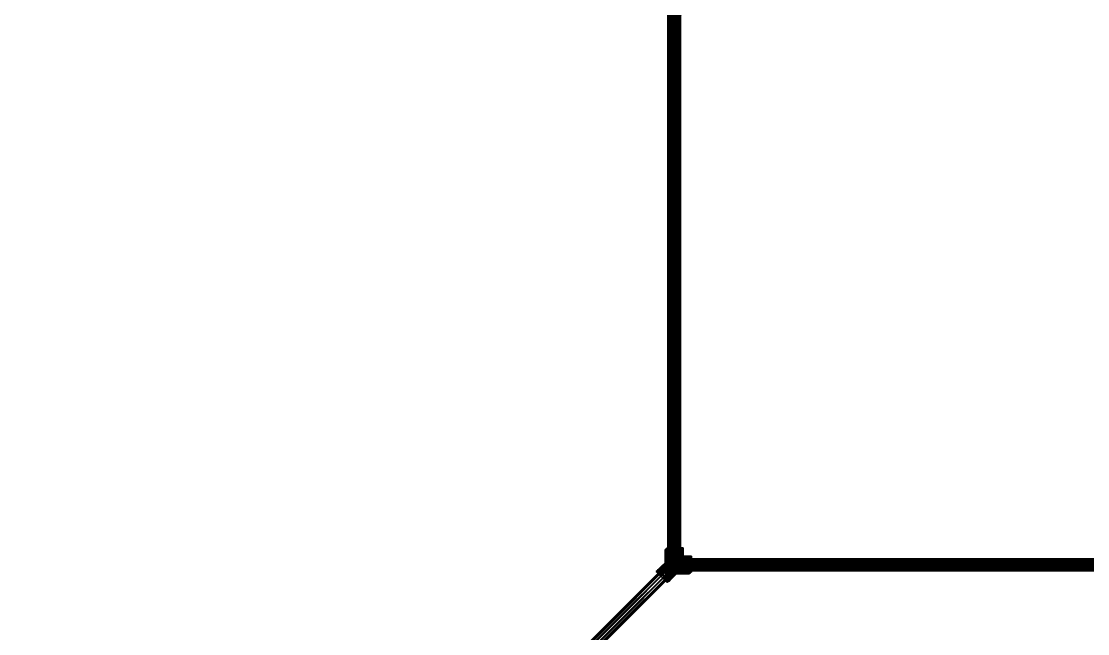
# Model space of a CAD drawing. Extents: x 9.9 to 37.2, y 3.8 to 15.1.
# Drawn here: x 25.01 to 26.988, y 11.669 to 12.804 of the extents above; entities that cross this region are included whole.
import ezdxf

# ---------------------------------------------------------------- set-up
doc = ezdxf.new("R2010")
doc.units = 0
doc.header["$LTSCALE"] = 0.5
doc.layers.add('Capa0', color=7, linetype='CONTINUOUS')

msp = doc.modelspace()

# ---------------------------------------------------------------- meshes
at = {"layer": 'Capa0', "color": 94, "linetype": 'CONTINUOUS'}
mesh = msp.add_polyface(dxfattribs=at)
corners = [(26.229444, 13.83099, 10.200001), (26.228104, 13.83099, 10.205001), (26.224443, 13.83099, 10.208661), (26.219443, 13.83099, 10.21), (26.214443, 13.830991, 10.20866), (26.210783, 13.830991, 10.204999), (26.209444, 13.830991, 10.199999), (26.210784, 13.830991, 10.194999), (26.214445, 13.830991, 10.191339), (26.219445, 13.83099, 10.19), (26.224445, 13.83099, 10.19134), (26.228105, 13.83099, 10.195001), (26.22926, 11.794811, 10.200001), (26.22792, 11.794812, 10.205001), (26.224259, 11.794812, 10.208661), (26.219259, 11.794812, 10.21), (26.214259, 11.794813, 10.20866), (26.210599, 11.794813, 10.204999), (26.20926, 11.794813, 10.199999), (26.2106, 11.794813, 10.194999), (26.214261, 11.794813, 10.191339), (26.219261, 11.794812, 10.19), (26.224261, 11.794812, 10.19134), (26.227921, 11.794812, 10.195001), (26.219444, 13.83099, 10.2), (26.21926, 11.794812, 10.2)]
mesh.append_faces([[corners[k] for k in face] for face in [(0, 1, 12), (1, 13, 12), (1, 2, 13), (2, 14, 13), (2, 3, 14), (3, 15, 14), (3, 4, 15), (4, 16, 15), (4, 5, 16), (5, 17, 16), (5, 6, 17), (6, 18, 17), (6, 7, 18), (7, 19, 18), (7, 8, 19), (8, 20, 19), (8, 9, 20), (9, 21, 20), (9, 10, 21), (10, 22, 21), (10, 11, 22), (11, 23, 22), (11, 0, 23), (0, 12, 23), (24, 1, 0), (24, 2, 1), (24, 3, 2), (24, 4, 3), (24, 5, 4), (24, 6, 5), (24, 7, 6), (24, 8, 7), (24, 9, 8), (24, 10, 9), (24, 11, 10), (24, 0, 11), (25, 12, 13), (25, 13, 14), (25, 14, 15), (25, 15, 16), (25, 16, 17), (25, 17, 18), (25, 18, 19), (25, 19, 20), (25, 20, 21), (25, 21, 22), (25, 22, 23), (25, 23, 12)]], dxfattribs={"color": 94})
mesh = msp.add_polyface(dxfattribs=at)
corners = [(26.23199, 13.83267, 7.600001), (26.23065, 13.83267, 7.605001), (26.226989, 13.83267, 7.608661), (26.221989, 13.832671, 7.61), (26.216989, 13.832671, 7.60866), (26.21333, 13.832671, 7.604999), (26.21199, 13.832672, 7.599999), (26.21333, 13.832671, 7.594999), (26.216991, 13.832671, 7.591339), (26.221991, 13.832671, 7.59), (26.226991, 13.83267, 7.59134), (26.230651, 13.83267, 7.595001), (26.231806, 11.796492, 7.600001), (26.230466, 11.796492, 7.605001), (26.226805, 11.796492, 7.608661), (26.221805, 11.796492, 7.61), (26.216805, 11.796493, 7.60866), (26.213145, 11.796493, 7.604999), (26.211806, 11.796493, 7.599999), (26.213146, 11.796493, 7.594999), (26.216807, 11.796493, 7.591339), (26.221807, 11.796492, 7.59), (26.226807, 11.796492, 7.59134), (26.230467, 11.796492, 7.595001), (26.22199, 13.832671, 7.6), (26.221806, 11.796492, 7.6)]
mesh.append_faces([[corners[k] for k in face] for face in [(0, 1, 12), (1, 13, 12), (1, 2, 13), (2, 14, 13), (2, 3, 14), (3, 15, 14), (3, 4, 15), (4, 16, 15), (4, 5, 16), (5, 17, 16), (5, 6, 17), (6, 18, 17), (6, 7, 18), (7, 19, 18), (7, 8, 19), (8, 20, 19), (8, 9, 20), (9, 21, 20), (9, 10, 21), (10, 22, 21), (10, 11, 22), (11, 23, 22), (11, 0, 23), (0, 12, 23), (24, 1, 0), (24, 2, 1), (24, 3, 2), (24, 4, 3), (24, 5, 4), (24, 6, 5), (24, 7, 6), (24, 8, 7), (24, 9, 8), (24, 10, 9), (24, 11, 10), (24, 0, 11), (25, 12, 13), (25, 13, 14), (25, 14, 15), (25, 15, 16), (25, 16, 17), (25, 17, 18), (25, 18, 19), (25, 19, 20), (25, 20, 21), (25, 21, 22), (25, 22, 23), (25, 23, 12)]], dxfattribs={"color": 94})
mesh = msp.add_polyface(dxfattribs=at)
corners = [(26.232033, 13.833578, 12.800001), (26.230693, 13.833578, 12.805001), (26.227032, 13.833579, 12.808661), (26.222032, 13.833579, 12.81), (26.217032, 13.83358, 12.80866), (26.213372, 13.83358, 12.804999), (26.212033, 13.83358, 12.799999), (26.213373, 13.83358, 12.794999), (26.217034, 13.83358, 12.791339), (26.222034, 13.833579, 12.79), (26.227034, 13.833579, 12.79134), (26.230694, 13.833578, 12.795001), (26.231849, 11.7974, 12.800001), (26.230508, 11.7974, 12.805001), (26.226848, 11.797401, 12.808661), (26.221848, 11.797401, 12.81), (26.216848, 11.797402, 12.80866), (26.213188, 11.797402, 12.804999), (26.211849, 11.797402, 12.799999), (26.213189, 11.797402, 12.794999), (26.216849, 11.797402, 12.791339), (26.22185, 11.797401, 12.79), (26.226849, 11.797401, 12.79134), (26.230509, 11.7974, 12.795001), (26.222033, 13.833579, 12.8), (26.221849, 11.797401, 12.8)]
mesh.append_faces([[corners[k] for k in face] for face in [(0, 1, 12), (1, 13, 12), (1, 2, 13), (2, 14, 13), (2, 3, 14), (3, 15, 14), (3, 4, 15), (4, 16, 15), (4, 5, 16), (5, 17, 16), (5, 6, 17), (6, 18, 17), (6, 7, 18), (7, 19, 18), (7, 8, 19), (8, 20, 19), (8, 9, 20), (9, 21, 20), (9, 10, 21), (10, 22, 21), (10, 11, 22), (11, 23, 22), (11, 0, 23), (0, 12, 23), (24, 1, 0), (24, 2, 1), (24, 3, 2), (24, 4, 3), (24, 5, 4), (24, 6, 5), (24, 7, 6), (24, 8, 7), (24, 9, 8), (24, 10, 9), (24, 11, 10), (24, 0, 11), (25, 12, 13), (25, 13, 14), (25, 14, 15), (25, 15, 16), (25, 16, 17), (25, 17, 18), (25, 18, 19), (25, 19, 20), (25, 20, 21), (25, 21, 22), (25, 22, 23), (25, 23, 12)]], dxfattribs={"color": 94})
mesh = msp.add_polyface(dxfattribs=at)
corners = [(26.232033, 13.833578, 15.400001), (26.230693, 13.833578, 15.405001), (26.227032, 13.833579, 15.408661), (26.222032, 13.833579, 15.41), (26.217032, 13.83358, 15.40866), (26.213372, 13.83358, 15.404999), (26.212033, 13.83358, 15.399999), (26.213373, 13.83358, 15.394999), (26.217034, 13.83358, 15.391339), (26.222034, 13.833579, 15.39), (26.227034, 13.833579, 15.39134), (26.230694, 13.833578, 15.395001), (26.231849, 11.7974, 15.400001), (26.230508, 11.7974, 15.405001), (26.226848, 11.797401, 15.408661), (26.221848, 11.797401, 15.41), (26.216848, 11.797402, 15.40866), (26.213188, 11.797402, 15.404999), (26.211849, 11.797402, 15.399999), (26.213189, 11.797402, 15.394999), (26.216849, 11.797402, 15.391339), (26.22185, 11.797401, 15.39), (26.226849, 11.797401, 15.39134), (26.230509, 11.7974, 15.395001), (26.222033, 13.833579, 15.4), (26.221849, 11.797401, 15.4)]
mesh.append_faces([[corners[k] for k in face] for face in [(0, 1, 12), (1, 13, 12), (1, 2, 13), (2, 14, 13), (2, 3, 14), (3, 15, 14), (3, 4, 15), (4, 16, 15), (4, 5, 16), (5, 17, 16), (5, 6, 17), (6, 18, 17), (6, 7, 18), (7, 19, 18), (7, 8, 19), (8, 20, 19), (8, 9, 20), (9, 21, 20), (9, 10, 21), (10, 22, 21), (10, 11, 22), (11, 23, 22), (11, 0, 23), (0, 12, 23), (24, 1, 0), (24, 2, 1), (24, 3, 2), (24, 4, 3), (24, 5, 4), (24, 6, 5), (24, 7, 6), (24, 8, 7), (24, 9, 8), (24, 10, 9), (24, 11, 10), (24, 0, 11), (25, 12, 13), (25, 13, 14), (25, 14, 15), (25, 15, 16), (25, 16, 17), (25, 17, 18), (25, 18, 19), (25, 19, 20), (25, 20, 21), (25, 21, 22), (25, 22, 23), (25, 23, 12)]], dxfattribs={"color": 94})
mesh = msp.add_polyface(dxfattribs=at)
corners = [(26.233087, 13.833699, 5.000001), (26.231747, 13.833699, 5.005001), (26.228086, 13.833699, 5.008661), (26.223086, 13.8337, 5.01), (26.218086, 13.8337, 5.00866), (26.214426, 13.833701, 5.004999), (26.213087, 13.833701, 4.999999), (26.214427, 13.833701, 4.994999), (26.218088, 13.8337, 4.991339), (26.223088, 13.8337, 4.99), (26.228088, 13.833699, 4.99134), (26.231748, 13.833699, 4.995001), (26.232903, 11.797521, 5.000001), (26.231563, 11.797521, 5.005001), (26.227902, 11.797521, 5.008661), (26.222902, 11.797522, 5.01), (26.217902, 11.797522, 5.00866), (26.214242, 11.797523, 5.004999), (26.212903, 11.797523, 4.999999), (26.214243, 11.797523, 4.994999), (26.217904, 11.797522, 4.991339), (26.222904, 11.797522, 4.99), (26.227904, 11.797521, 4.99134), (26.231564, 11.797521, 4.995001), (26.223087, 13.8337, 5), (26.222903, 11.797522, 5)]
mesh.append_faces([[corners[k] for k in face] for face in [(0, 1, 12), (1, 13, 12), (1, 2, 13), (2, 14, 13), (2, 3, 14), (3, 15, 14), (3, 4, 15), (4, 16, 15), (4, 5, 16), (5, 17, 16), (5, 6, 17), (6, 18, 17), (6, 7, 18), (7, 19, 18), (7, 8, 19), (8, 20, 19), (8, 9, 20), (9, 21, 20), (9, 10, 21), (10, 22, 21), (10, 11, 22), (11, 23, 22), (11, 0, 23), (0, 12, 23), (24, 1, 0), (24, 2, 1), (24, 3, 2), (24, 4, 3), (24, 5, 4), (24, 6, 5), (24, 7, 6), (24, 8, 7), (24, 9, 8), (24, 10, 9), (24, 11, 10), (24, 0, 11), (25, 12, 13), (25, 13, 14), (25, 14, 15), (25, 15, 16), (25, 16, 17), (25, 17, 18), (25, 18, 19), (25, 19, 20), (25, 20, 21), (25, 21, 22), (25, 22, 23), (25, 23, 12)]], dxfattribs={"color": 94})
mesh = msp.add_polyface(dxfattribs=at)
corners = [(26.236806, 11.796491, 7.599999), (26.234796, 11.796491, 7.592499), (26.229305, 11.796492, 7.587009), (26.221805, 11.796493, 7.585), (26.214305, 11.796493, 7.58701), (26.208815, 11.796494, 7.592501), (26.206806, 11.796494, 7.600001), (26.208816, 11.796494, 7.607501), (26.214307, 11.796493, 7.612991), (26.221807, 11.796493, 7.615), (26.229307, 11.796492, 7.61299), (26.234797, 11.796491, 7.607499), (26.236809, 11.826491, 7.599999), (26.234798, 11.826491, 7.592499), (26.229308, 11.826492, 7.587009), (26.221807, 11.826493, 7.585), (26.214308, 11.826493, 7.58701), (26.208818, 11.826494, 7.592501), (26.206809, 11.826494, 7.600001), (26.208819, 11.826494, 7.607501), (26.21431, 11.826493, 7.612991), (26.22181, 11.826493, 7.615), (26.22931, 11.826492, 7.61299), (26.2348, 11.826491, 7.607499), (26.221806, 11.796493, 7.6), (26.221809, 11.826493, 7.6)]
mesh.append_faces([[corners[k] for k in face] for face in [(0, 1, 12), (1, 13, 12), (1, 2, 13), (2, 14, 13), (2, 3, 14), (3, 15, 14), (3, 4, 15), (4, 16, 15), (4, 5, 16), (5, 17, 16), (5, 6, 17), (6, 18, 17), (6, 7, 18), (7, 19, 18), (7, 8, 19), (8, 20, 19), (8, 9, 20), (9, 21, 20), (9, 10, 21), (10, 22, 21), (10, 11, 22), (11, 23, 22), (11, 0, 23), (0, 12, 23), (24, 1, 0), (24, 2, 1), (24, 3, 2), (24, 4, 3), (24, 5, 4), (24, 6, 5), (24, 7, 6), (24, 8, 7), (24, 9, 8), (24, 10, 9), (24, 11, 10), (24, 0, 11), (25, 12, 13), (25, 13, 14), (25, 14, 15), (25, 15, 16), (25, 16, 17), (25, 17, 18), (25, 18, 19), (25, 19, 20), (25, 20, 21), (25, 21, 22), (25, 22, 23), (25, 23, 12)]], dxfattribs={"color": 94})
mesh = msp.add_polyface(dxfattribs=at)
corners = [(26.236849, 11.7974, 12.799999), (26.234838, 11.7974, 12.792499), (26.229347, 11.797401, 12.787009), (26.221847, 11.797401, 12.785), (26.214347, 11.797402, 12.78701), (26.208858, 11.797402, 12.792501), (26.206849, 11.797403, 12.800001), (26.208859, 11.797402, 12.807501), (26.21435, 11.797402, 12.812991), (26.22185, 11.797401, 12.815), (26.22935, 11.797401, 12.81299), (26.23484, 11.7974, 12.807499), (26.236851, 11.8274, 12.799999), (26.234841, 11.8274, 12.792499), (26.22935, 11.827401, 12.787009), (26.22185, 11.827401, 12.785), (26.21435, 11.827402, 12.78701), (26.20886, 11.827402, 12.792501), (26.206851, 11.827403, 12.800001), (26.208862, 11.827402, 12.807501), (26.214353, 11.827402, 12.812991), (26.221853, 11.827401, 12.815), (26.229353, 11.827401, 12.81299), (26.234842, 11.8274, 12.807499), (26.221849, 11.797401, 12.8), (26.221851, 11.827401, 12.8)]
mesh.append_faces([[corners[k] for k in face] for face in [(0, 1, 12), (1, 13, 12), (1, 2, 13), (2, 14, 13), (2, 3, 14), (3, 15, 14), (3, 4, 15), (4, 16, 15), (4, 5, 16), (5, 17, 16), (5, 6, 17), (6, 18, 17), (6, 7, 18), (7, 19, 18), (7, 8, 19), (8, 20, 19), (8, 9, 20), (9, 21, 20), (9, 10, 21), (10, 22, 21), (10, 11, 22), (11, 23, 22), (11, 0, 23), (0, 12, 23), (24, 1, 0), (24, 2, 1), (24, 3, 2), (24, 4, 3), (24, 5, 4), (24, 6, 5), (24, 7, 6), (24, 8, 7), (24, 9, 8), (24, 10, 9), (24, 11, 10), (24, 0, 11), (25, 12, 13), (25, 13, 14), (25, 14, 15), (25, 15, 16), (25, 16, 17), (25, 17, 18), (25, 18, 19), (25, 19, 20), (25, 20, 21), (25, 21, 22), (25, 22, 23), (25, 23, 12)]], dxfattribs={"color": 94})
mesh = msp.add_polyface(dxfattribs=at)
corners = [(26.236849, 11.7974, 15.399999), (26.234838, 11.7974, 15.392499), (26.229347, 11.797401, 15.387009), (26.221847, 11.797401, 15.385), (26.214347, 11.797402, 15.38701), (26.208858, 11.797402, 15.392501), (26.206849, 11.797403, 15.400001), (26.208859, 11.797402, 15.407501), (26.21435, 11.797402, 15.412991), (26.22185, 11.797401, 15.415), (26.22935, 11.797401, 15.41299), (26.23484, 11.7974, 15.407499), (26.236851, 11.8274, 15.399999), (26.234841, 11.8274, 15.392499), (26.22935, 11.827401, 15.387009), (26.22185, 11.827401, 15.385), (26.21435, 11.827402, 15.38701), (26.20886, 11.827402, 15.392501), (26.206851, 11.827403, 15.400001), (26.208862, 11.827402, 15.407501), (26.214353, 11.827402, 15.412991), (26.221853, 11.827401, 15.415), (26.229353, 11.827401, 15.41299), (26.234842, 11.8274, 15.407499), (26.221849, 11.797401, 15.4), (26.221851, 11.827401, 15.4)]
mesh.append_faces([[corners[k] for k in face] for face in [(0, 1, 12), (1, 13, 12), (1, 2, 13), (2, 14, 13), (2, 3, 14), (3, 15, 14), (3, 4, 15), (4, 16, 15), (4, 5, 16), (5, 17, 16), (5, 6, 17), (6, 18, 17), (6, 7, 18), (7, 19, 18), (7, 8, 19), (8, 20, 19), (8, 9, 20), (9, 21, 20), (9, 10, 21), (10, 22, 21), (10, 11, 22), (11, 23, 22), (11, 0, 23), (0, 12, 23), (24, 1, 0), (24, 2, 1), (24, 3, 2), (24, 4, 3), (24, 5, 4), (24, 6, 5), (24, 7, 6), (24, 8, 7), (24, 9, 8), (24, 10, 9), (24, 11, 10), (24, 0, 11), (25, 12, 13), (25, 13, 14), (25, 14, 15), (25, 15, 16), (25, 16, 17), (25, 17, 18), (25, 18, 19), (25, 19, 20), (25, 20, 21), (25, 21, 22), (25, 22, 23), (25, 23, 12)]], dxfattribs={"color": 94})
mesh = msp.add_polyface(dxfattribs=at)
corners = [(26.237903, 11.797521, 4.999999), (26.235893, 11.797521, 4.992499), (26.230402, 11.797521, 4.987009), (26.222902, 11.797522, 4.985), (26.215402, 11.797523, 4.98701), (26.209912, 11.797523, 4.992501), (26.207903, 11.797523, 5.000001), (26.209913, 11.797523, 5.007501), (26.215404, 11.797523, 5.012991), (26.222904, 11.797522, 5.015), (26.230404, 11.797521, 5.01299), (26.235894, 11.797521, 5.007499), (26.237906, 11.827521, 4.999999), (26.235895, 11.827521, 4.992499), (26.230404, 11.827521, 4.987009), (26.222904, 11.827522, 4.985), (26.215404, 11.827523, 4.98701), (26.209915, 11.827523, 4.992501), (26.207906, 11.827523, 5.000001), (26.209916, 11.827523, 5.007501), (26.215407, 11.827523, 5.012991), (26.222907, 11.827522, 5.015), (26.230407, 11.827521, 5.01299), (26.235897, 11.827521, 5.007499), (26.222903, 11.797522, 5), (26.222906, 11.827522, 5)]
mesh.append_faces([[corners[k] for k in face] for face in [(0, 1, 12), (1, 13, 12), (1, 2, 13), (2, 14, 13), (2, 3, 14), (3, 15, 14), (3, 4, 15), (4, 16, 15), (4, 5, 16), (5, 17, 16), (5, 6, 17), (6, 18, 17), (6, 7, 18), (7, 19, 18), (7, 8, 19), (8, 20, 19), (8, 9, 20), (9, 21, 20), (9, 10, 21), (10, 22, 21), (10, 11, 22), (11, 23, 22), (11, 0, 23), (0, 12, 23), (24, 1, 0), (24, 2, 1), (24, 3, 2), (24, 4, 3), (24, 5, 4), (24, 6, 5), (24, 7, 6), (24, 8, 7), (24, 9, 8), (24, 10, 9), (24, 11, 10), (24, 0, 11), (25, 12, 13), (25, 13, 14), (25, 14, 15), (25, 15, 16), (25, 16, 17), (25, 17, 18), (25, 18, 19), (25, 19, 20), (25, 20, 21), (25, 21, 22), (25, 22, 23), (25, 23, 12)]], dxfattribs={"color": 94})
mesh = msp.add_polyface(dxfattribs=at)
corners = [(26.229306, 11.788993, 7.610607), (26.224551, 11.793747, 7.614489), (26.219061, 11.799238, 7.614489), (26.214306, 11.803993, 7.610607), (26.211561, 11.806738, 7.603882), (26.211561, 11.806738, 7.596118), (26.214306, 11.803993, 7.589393), (26.219061, 11.799238, 7.585511), (26.224551, 11.793747, 7.585511), (26.229306, 11.788993, 7.589393), (26.232051, 11.786247, 7.596118), (26.232051, 11.786247, 7.603882), (26.208093, 11.767779, 7.610607), (26.203338, 11.772534, 7.614489), (26.197848, 11.778025, 7.614489), (26.193093, 11.782779, 7.610607), (26.190348, 11.785525, 7.603882), (26.190348, 11.785525, 7.596118), (26.193093, 11.782779, 7.589393), (26.197848, 11.778025, 7.585511), (26.203338, 11.772534, 7.585511), (26.208093, 11.767779, 7.589393), (26.210838, 11.765034, 7.596118), (26.210838, 11.765034, 7.603882), (26.221806, 11.796493, 7.6), (26.200593, 11.775279, 7.6)]
mesh.append_faces([[corners[k] for k in face] for face in [(0, 1, 12), (1, 13, 12), (1, 2, 13), (2, 14, 13), (2, 3, 14), (3, 15, 14), (3, 4, 15), (4, 16, 15), (4, 5, 16), (5, 17, 16), (5, 6, 17), (6, 18, 17), (6, 7, 18), (7, 19, 18), (7, 8, 19), (8, 20, 19), (8, 9, 20), (9, 21, 20), (9, 10, 21), (10, 22, 21), (10, 11, 22), (11, 23, 22), (11, 0, 23), (0, 12, 23), (24, 1, 0), (24, 2, 1), (24, 3, 2), (24, 4, 3), (24, 5, 4), (24, 6, 5), (24, 7, 6), (24, 8, 7), (24, 9, 8), (24, 10, 9), (24, 11, 10), (24, 0, 11), (25, 12, 13), (25, 13, 14), (25, 14, 15), (25, 15, 16), (25, 16, 17), (25, 17, 18), (25, 18, 19), (25, 19, 20), (25, 20, 21), (25, 21, 22), (25, 22, 23), (25, 23, 12)]], dxfattribs={"color": 94})
mesh = msp.add_polyface(dxfattribs=at)
corners = [(26.229349, 11.789901, 12.810607), (26.224594, 11.794656, 12.814489), (26.219103, 11.800146, 12.814489), (26.214349, 11.804901, 12.810607), (26.211603, 11.807646, 12.803882), (26.211603, 11.807646, 12.796118), (26.214349, 11.804901, 12.789393), (26.219103, 11.800146, 12.785511), (26.224594, 11.794656, 12.785511), (26.229349, 11.789901, 12.789393), (26.232094, 11.787156, 12.796118), (26.232094, 11.787156, 12.803882), (26.208135, 11.768688, 12.810607), (26.203381, 11.773443, 12.814489), (26.19789, 11.778933, 12.814489), (26.193135, 11.783688, 12.810607), (26.19039, 11.786433, 12.803882), (26.19039, 11.786433, 12.796118), (26.193135, 11.783688, 12.789393), (26.19789, 11.778933, 12.785511), (26.203381, 11.773443, 12.785511), (26.208135, 11.768688, 12.789393), (26.210881, 11.765943, 12.796118), (26.210881, 11.765943, 12.803882), (26.221849, 11.797401, 12.8), (26.200635, 11.776188, 12.8)]
mesh.append_faces([[corners[k] for k in face] for face in [(0, 1, 12), (1, 13, 12), (1, 2, 13), (2, 14, 13), (2, 3, 14), (3, 15, 14), (3, 4, 15), (4, 16, 15), (4, 5, 16), (5, 17, 16), (5, 6, 17), (6, 18, 17), (6, 7, 18), (7, 19, 18), (7, 8, 19), (8, 20, 19), (8, 9, 20), (9, 21, 20), (9, 10, 21), (10, 22, 21), (10, 11, 22), (11, 23, 22), (11, 0, 23), (0, 12, 23), (24, 1, 0), (24, 2, 1), (24, 3, 2), (24, 4, 3), (24, 5, 4), (24, 6, 5), (24, 7, 6), (24, 8, 7), (24, 9, 8), (24, 10, 9), (24, 11, 10), (24, 0, 11), (25, 12, 13), (25, 13, 14), (25, 14, 15), (25, 15, 16), (25, 16, 17), (25, 17, 18), (25, 18, 19), (25, 19, 20), (25, 20, 21), (25, 21, 22), (25, 22, 23), (25, 23, 12)]], dxfattribs={"color": 94})
mesh = msp.add_polyface(dxfattribs=at)
corners = [(26.229349, 11.789901, 15.410607), (26.224594, 11.794656, 15.414489), (26.219103, 11.800146, 15.414489), (26.214349, 11.804901, 15.410607), (26.211603, 11.807646, 15.403882), (26.211603, 11.807646, 15.396118), (26.214349, 11.804901, 15.389393), (26.219103, 11.800146, 15.385511), (26.224594, 11.794656, 15.385511), (26.229349, 11.789901, 15.389393), (26.232094, 11.787156, 15.396118), (26.232094, 11.787156, 15.403882), (26.208135, 11.768688, 15.410607), (26.203381, 11.773443, 15.414489), (26.19789, 11.778933, 15.414489), (26.193135, 11.783688, 15.410607), (26.19039, 11.786433, 15.403882), (26.19039, 11.786433, 15.396118), (26.193135, 11.783688, 15.389393), (26.19789, 11.778933, 15.385511), (26.203381, 11.773443, 15.385511), (26.208135, 11.768688, 15.389393), (26.210881, 11.765943, 15.396118), (26.210881, 11.765943, 15.403882), (26.221849, 11.797401, 15.4), (26.200635, 11.776188, 15.4)]
mesh.append_faces([[corners[k] for k in face] for face in [(0, 1, 12), (1, 13, 12), (1, 2, 13), (2, 14, 13), (2, 3, 14), (3, 15, 14), (3, 4, 15), (4, 16, 15), (4, 5, 16), (5, 17, 16), (5, 6, 17), (6, 18, 17), (6, 7, 18), (7, 19, 18), (7, 8, 19), (8, 20, 19), (8, 9, 20), (9, 21, 20), (9, 10, 21), (10, 22, 21), (10, 11, 22), (11, 23, 22), (11, 0, 23), (0, 12, 23), (24, 1, 0), (24, 2, 1), (24, 3, 2), (24, 4, 3), (24, 5, 4), (24, 6, 5), (24, 7, 6), (24, 8, 7), (24, 9, 8), (24, 10, 9), (24, 11, 10), (24, 0, 11), (25, 12, 13), (25, 13, 14), (25, 14, 15), (25, 15, 16), (25, 16, 17), (25, 17, 18), (25, 18, 19), (25, 19, 20), (25, 20, 21), (25, 21, 22), (25, 22, 23), (25, 23, 12)]], dxfattribs={"color": 94})
mesh = msp.add_polyface(dxfattribs=at)
corners = [(26.230403, 11.790022, 5.010607), (26.225648, 11.794777, 5.014489), (26.220158, 11.800267, 5.014489), (26.215403, 11.805022, 5.010607), (26.212658, 11.807767, 5.003882), (26.212658, 11.807767, 4.996118), (26.215403, 11.805022, 4.989393), (26.220158, 11.800267, 4.985511), (26.225648, 11.794777, 4.985511), (26.230403, 11.790022, 4.989393), (26.233148, 11.787277, 4.996118), (26.233148, 11.787277, 5.003882), (26.20919, 11.768809, 5.010607), (26.204435, 11.773564, 5.014489), (26.198945, 11.779054, 5.014489), (26.19419, 11.783809, 5.010607), (26.191445, 11.786554, 5.003882), (26.191445, 11.786554, 4.996118), (26.19419, 11.783809, 4.989393), (26.198945, 11.779054, 4.985511), (26.204435, 11.773564, 4.985511), (26.20919, 11.768809, 4.989393), (26.211935, 11.766064, 4.996118), (26.211935, 11.766064, 5.003882), (26.222903, 11.797522, 5), (26.20169, 11.776309, 5)]
mesh.append_faces([[corners[k] for k in face] for face in [(0, 1, 12), (1, 13, 12), (1, 2, 13), (2, 14, 13), (2, 3, 14), (3, 15, 14), (3, 4, 15), (4, 16, 15), (4, 5, 16), (5, 17, 16), (5, 6, 17), (6, 18, 17), (6, 7, 18), (7, 19, 18), (7, 8, 19), (8, 20, 19), (8, 9, 20), (9, 21, 20), (9, 10, 21), (10, 22, 21), (10, 11, 22), (11, 23, 22), (11, 0, 23), (0, 12, 23), (24, 1, 0), (24, 2, 1), (24, 3, 2), (24, 4, 3), (24, 5, 4), (24, 6, 5), (24, 7, 6), (24, 8, 7), (24, 9, 8), (24, 10, 9), (24, 11, 10), (24, 0, 11), (25, 12, 13), (25, 13, 14), (25, 14, 15), (25, 15, 16), (25, 16, 17), (25, 17, 18), (25, 18, 19), (25, 19, 20), (25, 20, 21), (25, 21, 22), (25, 22, 23), (25, 23, 12)]], dxfattribs={"color": 94})
mesh = msp.add_polyface(dxfattribs=at)
corners = [(26.23426, 11.794811, 10.199999), (26.23225, 11.794811, 10.192499), (26.226759, 11.794812, 10.187009), (26.219259, 11.794812, 10.185), (26.211759, 11.794813, 10.18701), (26.206269, 11.794814, 10.192501), (26.20426, 11.794814, 10.200001), (26.20627, 11.794814, 10.207501), (26.211761, 11.794813, 10.212991), (26.219261, 11.794812, 10.215), (26.226761, 11.794812, 10.21299), (26.232251, 11.794811, 10.207499), (26.234263, 11.824811, 10.199999), (26.232252, 11.824811, 10.192499), (26.226761, 11.824812, 10.187009), (26.219261, 11.824812, 10.185), (26.211761, 11.824813, 10.18701), (26.206272, 11.824814, 10.192501), (26.204263, 11.824814, 10.200001), (26.206273, 11.824814, 10.207501), (26.211764, 11.824813, 10.212991), (26.219264, 11.824812, 10.215), (26.226764, 11.824812, 10.21299), (26.232254, 11.824811, 10.207499), (26.21926, 11.794812, 10.2), (26.219263, 11.824812, 10.2)]
mesh.append_faces([[corners[k] for k in face] for face in [(0, 1, 12), (1, 13, 12), (1, 2, 13), (2, 14, 13), (2, 3, 14), (3, 15, 14), (3, 4, 15), (4, 16, 15), (4, 5, 16), (5, 17, 16), (5, 6, 17), (6, 18, 17), (6, 7, 18), (7, 19, 18), (7, 8, 19), (8, 20, 19), (8, 9, 20), (9, 21, 20), (9, 10, 21), (10, 22, 21), (10, 11, 22), (11, 23, 22), (11, 0, 23), (0, 12, 23), (24, 1, 0), (24, 2, 1), (24, 3, 2), (24, 4, 3), (24, 5, 4), (24, 6, 5), (24, 7, 6), (24, 8, 7), (24, 9, 8), (24, 10, 9), (24, 11, 10), (24, 0, 11), (25, 12, 13), (25, 13, 14), (25, 14, 15), (25, 15, 16), (25, 16, 17), (25, 17, 18), (25, 18, 19), (25, 19, 20), (25, 20, 21), (25, 21, 22), (25, 22, 23), (25, 23, 12)]], dxfattribs={"color": 94})
mesh = msp.add_polyface(dxfattribs=at)
corners = [(26.21926, 11.794812, 10.185), (26.21926, 11.802312, 10.18701), (26.21926, 11.807803, 10.1925), (26.21926, 11.809812, 10.2), (26.21926, 11.807803, 10.2075), (26.21926, 11.802312, 10.21299), (26.21926, 11.794812, 10.215), (26.21926, 11.787312, 10.21299), (26.21926, 11.781822, 10.2075), (26.21926, 11.779812, 10.2), (26.21926, 11.781822, 10.1925), (26.21926, 11.787312, 10.18701), (26.24926, 11.794812, 10.185), (26.24926, 11.802312, 10.18701), (26.24926, 11.807803, 10.1925), (26.24926, 11.809812, 10.2), (26.24926, 11.807803, 10.2075), (26.24926, 11.802312, 10.21299), (26.24926, 11.794812, 10.215), (26.24926, 11.787312, 10.21299), (26.24926, 11.781822, 10.2075), (26.24926, 11.779812, 10.2), (26.24926, 11.781822, 10.1925), (26.24926, 11.787312, 10.18701), (26.21926, 11.794812, 10.2), (26.24926, 11.794812, 10.2)]
mesh.append_faces([[corners[k] for k in face] for face in [(0, 1, 12), (1, 13, 12), (1, 2, 13), (2, 14, 13), (2, 3, 14), (3, 15, 14), (3, 4, 15), (4, 16, 15), (4, 5, 16), (5, 17, 16), (5, 6, 17), (6, 18, 17), (6, 7, 18), (7, 19, 18), (7, 8, 19), (8, 20, 19), (8, 9, 20), (9, 21, 20), (9, 10, 21), (10, 22, 21), (10, 11, 22), (11, 23, 22), (11, 0, 23), (0, 12, 23), (24, 1, 0), (24, 2, 1), (24, 3, 2), (24, 4, 3), (24, 5, 4), (24, 6, 5), (24, 7, 6), (24, 8, 7), (24, 9, 8), (24, 10, 9), (24, 11, 10), (24, 0, 11), (25, 12, 13), (25, 13, 14), (25, 14, 15), (25, 15, 16), (25, 16, 17), (25, 17, 18), (25, 18, 19), (25, 19, 20), (25, 20, 21), (25, 21, 22), (25, 22, 23), (25, 23, 12)]], dxfattribs={"color": 94})
mesh = msp.add_polyface(dxfattribs=at)
corners = [(26.221806, 11.796493, 7.585), (26.221806, 11.803993, 7.58701), (26.221806, 11.809483, 7.5925), (26.221806, 11.811493, 7.6), (26.221806, 11.809483, 7.6075), (26.221806, 11.803993, 7.61299), (26.221806, 11.796493, 7.615), (26.221806, 11.788993, 7.61299), (26.221806, 11.783502, 7.6075), (26.221806, 11.781493, 7.6), (26.221806, 11.783502, 7.5925), (26.221806, 11.788993, 7.58701), (26.251806, 11.796493, 7.585), (26.251806, 11.803993, 7.58701), (26.251806, 11.809483, 7.5925), (26.251806, 11.811493, 7.6), (26.251806, 11.809483, 7.6075), (26.251806, 11.803993, 7.61299), (26.251806, 11.796493, 7.615), (26.251806, 11.788993, 7.61299), (26.251806, 11.783502, 7.6075), (26.251806, 11.781493, 7.6), (26.251806, 11.783502, 7.5925), (26.251806, 11.788993, 7.58701), (26.221806, 11.796493, 7.6), (26.251806, 11.796493, 7.6)]
mesh.append_faces([[corners[k] for k in face] for face in [(0, 1, 12), (1, 13, 12), (1, 2, 13), (2, 14, 13), (2, 3, 14), (3, 15, 14), (3, 4, 15), (4, 16, 15), (4, 5, 16), (5, 17, 16), (5, 6, 17), (6, 18, 17), (6, 7, 18), (7, 19, 18), (7, 8, 19), (8, 20, 19), (8, 9, 20), (9, 21, 20), (9, 10, 21), (10, 22, 21), (10, 11, 22), (11, 23, 22), (11, 0, 23), (0, 12, 23), (24, 1, 0), (24, 2, 1), (24, 3, 2), (24, 4, 3), (24, 5, 4), (24, 6, 5), (24, 7, 6), (24, 8, 7), (24, 9, 8), (24, 10, 9), (24, 11, 10), (24, 0, 11), (25, 12, 13), (25, 13, 14), (25, 14, 15), (25, 15, 16), (25, 16, 17), (25, 17, 18), (25, 18, 19), (25, 19, 20), (25, 20, 21), (25, 21, 22), (25, 22, 23), (25, 23, 12)]], dxfattribs={"color": 94})
mesh = msp.add_polyface(dxfattribs=at)
corners = [(26.221806, 11.796493, 7.59), (26.221806, 11.801493, 7.59134), (26.221806, 11.805153, 7.595), (26.221806, 11.806493, 7.6), (26.221806, 11.805153, 7.605), (26.221806, 11.801493, 7.60866), (26.221806, 11.796493, 7.61), (26.221806, 11.791493, 7.60866), (26.221806, 11.787832, 7.605), (26.221806, 11.786493, 7.6), (26.221806, 11.787832, 7.595), (26.221806, 11.791493, 7.59134), (29.176056, 11.796493, 7.59), (29.176056, 11.801493, 7.59134), (29.176056, 11.805153, 7.595), (29.176056, 11.806493, 7.6), (29.176056, 11.805153, 7.605), (29.176056, 11.801493, 7.60866), (29.176056, 11.796493, 7.61), (29.176056, 11.791493, 7.60866), (29.176056, 11.787832, 7.605), (29.176056, 11.786493, 7.6), (29.176056, 11.787832, 7.595), (29.176056, 11.791493, 7.59134), (26.221806, 11.796493, 7.6), (29.176056, 11.796493, 7.6)]
mesh.append_faces([[corners[k] for k in face] for face in [(0, 1, 12), (1, 13, 12), (1, 2, 13), (2, 14, 13), (2, 3, 14), (3, 15, 14), (3, 4, 15), (4, 16, 15), (4, 5, 16), (5, 17, 16), (5, 6, 17), (6, 18, 17), (6, 7, 18), (7, 19, 18), (7, 8, 19), (8, 20, 19), (8, 9, 20), (9, 21, 20), (9, 10, 21), (10, 22, 21), (10, 11, 22), (11, 23, 22), (11, 0, 23), (0, 12, 23), (24, 1, 0), (24, 2, 1), (24, 3, 2), (24, 4, 3), (24, 5, 4), (24, 6, 5), (24, 7, 6), (24, 8, 7), (24, 9, 8), (24, 10, 9), (24, 11, 10), (24, 0, 11), (25, 12, 13), (25, 13, 14), (25, 14, 15), (25, 15, 16), (25, 16, 17), (25, 17, 18), (25, 18, 19), (25, 19, 20), (25, 20, 21), (25, 21, 22), (25, 22, 23), (25, 23, 12)]], dxfattribs={"color": 94})
mesh = msp.add_polyface(dxfattribs=at)
corners = [(26.221849, 11.797401, 12.785), (26.221849, 11.804901, 12.78701), (26.221849, 11.810392, 12.7925), (26.221849, 11.812401, 12.8), (26.221849, 11.810392, 12.8075), (26.221849, 11.804901, 12.81299), (26.221849, 11.797401, 12.815), (26.221849, 11.789901, 12.81299), (26.221849, 11.784411, 12.8075), (26.221849, 11.782401, 12.8), (26.221849, 11.784411, 12.7925), (26.221849, 11.789901, 12.78701), (26.251849, 11.797401, 12.785), (26.251849, 11.804901, 12.78701), (26.251849, 11.810392, 12.7925), (26.251849, 11.812401, 12.8), (26.251849, 11.810392, 12.8075), (26.251849, 11.804901, 12.81299), (26.251849, 11.797401, 12.815), (26.251849, 11.789901, 12.81299), (26.251849, 11.784411, 12.8075), (26.251849, 11.782401, 12.8), (26.251849, 11.784411, 12.7925), (26.251849, 11.789901, 12.78701), (26.221849, 11.797401, 12.8), (26.251849, 11.797401, 12.8)]
mesh.append_faces([[corners[k] for k in face] for face in [(0, 1, 12), (1, 13, 12), (1, 2, 13), (2, 14, 13), (2, 3, 14), (3, 15, 14), (3, 4, 15), (4, 16, 15), (4, 5, 16), (5, 17, 16), (5, 6, 17), (6, 18, 17), (6, 7, 18), (7, 19, 18), (7, 8, 19), (8, 20, 19), (8, 9, 20), (9, 21, 20), (9, 10, 21), (10, 22, 21), (10, 11, 22), (11, 23, 22), (11, 0, 23), (0, 12, 23), (24, 1, 0), (24, 2, 1), (24, 3, 2), (24, 4, 3), (24, 5, 4), (24, 6, 5), (24, 7, 6), (24, 8, 7), (24, 9, 8), (24, 10, 9), (24, 11, 10), (24, 0, 11), (25, 12, 13), (25, 13, 14), (25, 14, 15), (25, 15, 16), (25, 16, 17), (25, 17, 18), (25, 18, 19), (25, 19, 20), (25, 20, 21), (25, 21, 22), (25, 22, 23), (25, 23, 12)]], dxfattribs={"color": 94})
mesh = msp.add_polyface(dxfattribs=at)
corners = [(26.221849, 11.797401, 15.385), (26.221849, 11.804901, 15.38701), (26.221849, 11.810392, 15.3925), (26.221849, 11.812401, 15.4), (26.221849, 11.810392, 15.4075), (26.221849, 11.804901, 15.41299), (26.221849, 11.797401, 15.415), (26.221849, 11.789901, 15.41299), (26.221849, 11.784411, 15.4075), (26.221849, 11.782401, 15.4), (26.221849, 11.784411, 15.3925), (26.221849, 11.789901, 15.38701), (26.251849, 11.797401, 15.385), (26.251849, 11.804901, 15.38701), (26.251849, 11.810392, 15.3925), (26.251849, 11.812401, 15.4), (26.251849, 11.810392, 15.4075), (26.251849, 11.804901, 15.41299), (26.251849, 11.797401, 15.415), (26.251849, 11.789901, 15.41299), (26.251849, 11.784411, 15.4075), (26.251849, 11.782401, 15.4), (26.251849, 11.784411, 15.3925), (26.251849, 11.789901, 15.38701), (26.221849, 11.797401, 15.4), (26.251849, 11.797401, 15.4)]
mesh.append_faces([[corners[k] for k in face] for face in [(0, 1, 12), (1, 13, 12), (1, 2, 13), (2, 14, 13), (2, 3, 14), (3, 15, 14), (3, 4, 15), (4, 16, 15), (4, 5, 16), (5, 17, 16), (5, 6, 17), (6, 18, 17), (6, 7, 18), (7, 19, 18), (7, 8, 19), (8, 20, 19), (8, 9, 20), (9, 21, 20), (9, 10, 21), (10, 22, 21), (10, 11, 22), (11, 23, 22), (11, 0, 23), (0, 12, 23), (24, 1, 0), (24, 2, 1), (24, 3, 2), (24, 4, 3), (24, 5, 4), (24, 6, 5), (24, 7, 6), (24, 8, 7), (24, 9, 8), (24, 10, 9), (24, 11, 10), (24, 0, 11), (25, 12, 13), (25, 13, 14), (25, 14, 15), (25, 15, 16), (25, 16, 17), (25, 17, 18), (25, 18, 19), (25, 19, 20), (25, 20, 21), (25, 21, 22), (25, 22, 23), (25, 23, 12)]], dxfattribs={"color": 94})
mesh = msp.add_polyface(dxfattribs=at)
corners = [(26.221849, 11.797401, 12.79), (26.221849, 11.802401, 12.79134), (26.221849, 11.806061, 12.795), (26.221849, 11.807401, 12.8), (26.221849, 11.806061, 12.805), (26.221849, 11.802401, 12.80866), (26.221849, 11.797401, 12.81), (26.221849, 11.792401, 12.80866), (26.221849, 11.788741, 12.805), (26.221849, 11.787401, 12.8), (26.221849, 11.788741, 12.795), (26.221849, 11.792401, 12.79134), (29.176098, 11.797401, 12.79), (29.176098, 11.802401, 12.79134), (29.176098, 11.806061, 12.795), (29.176098, 11.807401, 12.8), (29.176098, 11.806061, 12.805), (29.176098, 11.802401, 12.80866), (29.176098, 11.797401, 12.81), (29.176098, 11.792401, 12.80866), (29.176098, 11.788741, 12.805), (29.176098, 11.787401, 12.8), (29.176098, 11.788741, 12.795), (29.176098, 11.792401, 12.79134), (26.221849, 11.797401, 12.8), (29.176098, 11.797401, 12.8)]
mesh.append_faces([[corners[k] for k in face] for face in [(0, 1, 12), (1, 13, 12), (1, 2, 13), (2, 14, 13), (2, 3, 14), (3, 15, 14), (3, 4, 15), (4, 16, 15), (4, 5, 16), (5, 17, 16), (5, 6, 17), (6, 18, 17), (6, 7, 18), (7, 19, 18), (7, 8, 19), (8, 20, 19), (8, 9, 20), (9, 21, 20), (9, 10, 21), (10, 22, 21), (10, 11, 22), (11, 23, 22), (11, 0, 23), (0, 12, 23), (24, 1, 0), (24, 2, 1), (24, 3, 2), (24, 4, 3), (24, 5, 4), (24, 6, 5), (24, 7, 6), (24, 8, 7), (24, 9, 8), (24, 10, 9), (24, 11, 10), (24, 0, 11), (25, 12, 13), (25, 13, 14), (25, 14, 15), (25, 15, 16), (25, 16, 17), (25, 17, 18), (25, 18, 19), (25, 19, 20), (25, 20, 21), (25, 21, 22), (25, 22, 23), (25, 23, 12)]], dxfattribs={"color": 94})
mesh = msp.add_polyface(dxfattribs=at)
corners = [(26.221849, 11.797401, 15.39), (26.221849, 11.802401, 15.39134), (26.221849, 11.806061, 15.395), (26.221849, 11.807401, 15.4), (26.221849, 11.806061, 15.405), (26.221849, 11.802401, 15.40866), (26.221849, 11.797401, 15.41), (26.221849, 11.792401, 15.40866), (26.221849, 11.788741, 15.405), (26.221849, 11.787401, 15.4), (26.221849, 11.788741, 15.395), (26.221849, 11.792401, 15.39134), (29.176098, 11.797401, 15.39), (29.176098, 11.802401, 15.39134), (29.176098, 11.806061, 15.395), (29.176098, 11.807401, 15.4), (29.176098, 11.806061, 15.405), (29.176098, 11.802401, 15.40866), (29.176098, 11.797401, 15.41), (29.176098, 11.792401, 15.40866), (29.176098, 11.788741, 15.405), (29.176098, 11.787401, 15.4), (29.176098, 11.788741, 15.395), (29.176098, 11.792401, 15.39134), (26.221849, 11.797401, 15.4), (29.176098, 11.797401, 15.4)]
mesh.append_faces([[corners[k] for k in face] for face in [(0, 1, 12), (1, 13, 12), (1, 2, 13), (2, 14, 13), (2, 3, 14), (3, 15, 14), (3, 4, 15), (4, 16, 15), (4, 5, 16), (5, 17, 16), (5, 6, 17), (6, 18, 17), (6, 7, 18), (7, 19, 18), (7, 8, 19), (8, 20, 19), (8, 9, 20), (9, 21, 20), (9, 10, 21), (10, 22, 21), (10, 11, 22), (11, 23, 22), (11, 0, 23), (0, 12, 23), (24, 1, 0), (24, 2, 1), (24, 3, 2), (24, 4, 3), (24, 5, 4), (24, 6, 5), (24, 7, 6), (24, 8, 7), (24, 9, 8), (24, 10, 9), (24, 11, 10), (24, 0, 11), (25, 12, 13), (25, 13, 14), (25, 14, 15), (25, 15, 16), (25, 16, 17), (25, 17, 18), (25, 18, 19), (25, 19, 20), (25, 20, 21), (25, 21, 22), (25, 22, 23), (25, 23, 12)]], dxfattribs={"color": 94})
mesh = msp.add_polyface(dxfattribs=at)
corners = [(26.222903, 11.797522, 4.985), (26.222903, 11.805022, 4.98701), (26.222903, 11.810512, 4.9925), (26.222903, 11.812522, 5), (26.222903, 11.810512, 5.0075), (26.222903, 11.805022, 5.01299), (26.222903, 11.797522, 5.015), (26.222903, 11.790022, 5.01299), (26.222903, 11.784532, 5.0075), (26.222903, 11.782522, 5), (26.222903, 11.784532, 4.9925), (26.222903, 11.790022, 4.98701), (26.252903, 11.797522, 4.985), (26.252903, 11.805022, 4.98701), (26.252903, 11.810512, 4.9925), (26.252903, 11.812522, 5), (26.252903, 11.810512, 5.0075), (26.252903, 11.805022, 5.01299), (26.252903, 11.797522, 5.015), (26.252903, 11.790022, 5.01299), (26.252903, 11.784532, 5.0075), (26.252903, 11.782522, 5), (26.252903, 11.784532, 4.9925), (26.252903, 11.790022, 4.98701), (26.222903, 11.797522, 5), (26.252903, 11.797522, 5)]
mesh.append_faces([[corners[k] for k in face] for face in [(0, 1, 12), (1, 13, 12), (1, 2, 13), (2, 14, 13), (2, 3, 14), (3, 15, 14), (3, 4, 15), (4, 16, 15), (4, 5, 16), (5, 17, 16), (5, 6, 17), (6, 18, 17), (6, 7, 18), (7, 19, 18), (7, 8, 19), (8, 20, 19), (8, 9, 20), (9, 21, 20), (9, 10, 21), (10, 22, 21), (10, 11, 22), (11, 23, 22), (11, 0, 23), (0, 12, 23), (24, 1, 0), (24, 2, 1), (24, 3, 2), (24, 4, 3), (24, 5, 4), (24, 6, 5), (24, 7, 6), (24, 8, 7), (24, 9, 8), (24, 10, 9), (24, 11, 10), (24, 0, 11), (25, 12, 13), (25, 13, 14), (25, 14, 15), (25, 15, 16), (25, 16, 17), (25, 17, 18), (25, 18, 19), (25, 19, 20), (25, 20, 21), (25, 21, 22), (25, 22, 23), (25, 23, 12)]], dxfattribs={"color": 94})
mesh = msp.add_polyface(dxfattribs=at)
corners = [(26.222903, 11.797522, 4.99), (26.222903, 11.802522, 4.99134), (26.222903, 11.806182, 4.995), (26.222903, 11.807522, 5), (26.222903, 11.806182, 5.005), (26.222903, 11.802522, 5.00866), (26.222903, 11.797522, 5.01), (26.222903, 11.792522, 5.00866), (26.222903, 11.788862, 5.005), (26.222903, 11.787522, 5), (26.222903, 11.788862, 4.995), (26.222903, 11.792522, 4.99134), (29.177153, 11.797522, 4.99), (29.177153, 11.802522, 4.99134), (29.177153, 11.806182, 4.995), (29.177153, 11.807522, 5), (29.177153, 11.806182, 5.005), (29.177153, 11.802522, 5.00866), (29.177153, 11.797522, 5.01), (29.177153, 11.792522, 5.00866), (29.177153, 11.788862, 5.005), (29.177153, 11.787522, 5), (29.177153, 11.788862, 4.995), (29.177153, 11.792522, 4.99134), (26.222903, 11.797522, 5), (29.177153, 11.797522, 5)]
mesh.append_faces([[corners[k] for k in face] for face in [(0, 1, 12), (1, 13, 12), (1, 2, 13), (2, 14, 13), (2, 3, 14), (3, 15, 14), (3, 4, 15), (4, 16, 15), (4, 5, 16), (5, 17, 16), (5, 6, 17), (6, 18, 17), (6, 7, 18), (7, 19, 18), (7, 8, 19), (8, 20, 19), (8, 9, 20), (9, 21, 20), (9, 10, 21), (10, 22, 21), (10, 11, 22), (11, 23, 22), (11, 0, 23), (0, 12, 23), (24, 1, 0), (24, 2, 1), (24, 3, 2), (24, 4, 3), (24, 5, 4), (24, 6, 5), (24, 7, 6), (24, 8, 7), (24, 9, 8), (24, 10, 9), (24, 11, 10), (24, 0, 11), (25, 12, 13), (25, 13, 14), (25, 14, 15), (25, 15, 16), (25, 16, 17), (25, 17, 18), (25, 18, 19), (25, 19, 20), (25, 20, 21), (25, 21, 22), (25, 22, 23), (25, 23, 12)]], dxfattribs={"color": 94})
mesh = msp.add_polyface(dxfattribs=at)
corners = [(26.22426, 11.789812, 10.207071), (26.22109, 11.792982, 10.209659), (26.21743, 11.796643, 10.209659), (26.21426, 11.799812, 10.207071), (26.21243, 11.801643, 10.202588), (26.21243, 11.801643, 10.197412), (26.21426, 11.799812, 10.192929), (26.21743, 11.796643, 10.190341), (26.22109, 11.792982, 10.190341), (26.22426, 11.789812, 10.192929), (26.22609, 11.787982, 10.197412), (26.22609, 11.787982, 10.202588), (25.022178, 10.587731, 10.207071), (25.019008, 10.590901, 10.209659), (25.015348, 10.594561, 10.209659), (25.012178, 10.597731, 10.207071), (25.010348, 10.599561, 10.202588), (25.010348, 10.599561, 10.197412), (25.012178, 10.597731, 10.192929), (25.015348, 10.594561, 10.190341), (25.019008, 10.590901, 10.190341), (25.022178, 10.587731, 10.192929), (25.024008, 10.585901, 10.197412), (25.024008, 10.585901, 10.202588), (26.21926, 11.794812, 10.2), (25.017178, 10.592731, 10.2)]
mesh.append_faces([[corners[k] for k in face] for face in [(0, 1, 12), (1, 13, 12), (1, 2, 13), (2, 14, 13), (2, 3, 14), (3, 15, 14), (3, 4, 15), (4, 16, 15), (4, 5, 16), (5, 17, 16), (5, 6, 17), (6, 18, 17), (6, 7, 18), (7, 19, 18), (7, 8, 19), (8, 20, 19), (8, 9, 20), (9, 21, 20), (9, 10, 21), (10, 22, 21), (10, 11, 22), (11, 23, 22), (11, 0, 23), (0, 12, 23), (24, 1, 0), (24, 2, 1), (24, 3, 2), (24, 4, 3), (24, 5, 4), (24, 6, 5), (24, 7, 6), (24, 8, 7), (24, 9, 8), (24, 10, 9), (24, 11, 10), (24, 0, 11), (25, 12, 13), (25, 13, 14), (25, 14, 15), (25, 15, 16), (25, 16, 17), (25, 17, 18), (25, 18, 19), (25, 19, 20), (25, 20, 21), (25, 21, 22), (25, 22, 23), (25, 23, 12)]], dxfattribs={"color": 94})
mesh = msp.add_polyface(dxfattribs=at)
corners = [(26.226806, 11.791493, 7.607071), (26.223636, 11.794662, 7.609659), (26.219976, 11.798323, 7.609659), (26.216806, 11.801493, 7.607071), (26.214976, 11.803323, 7.602588), (26.214976, 11.803323, 7.597412), (26.216806, 11.801493, 7.592929), (26.219976, 11.798323, 7.590341), (26.223636, 11.794662, 7.590341), (26.226806, 11.791493, 7.592929), (26.228636, 11.789662, 7.597412), (26.228636, 11.789662, 7.602588), (25.024724, 10.589411, 7.607071), (25.021555, 10.592581, 7.609659), (25.017894, 10.596241, 7.609659), (25.014724, 10.599411, 7.607071), (25.012894, 10.601241, 7.602588), (25.012894, 10.601241, 7.597412), (25.014724, 10.599411, 7.592929), (25.017894, 10.596241, 7.590341), (25.021555, 10.592581, 7.590341), (25.024724, 10.589411, 7.592929), (25.026555, 10.587581, 7.597412), (25.026555, 10.587581, 7.602588), (26.221806, 11.796493, 7.6), (25.019724, 10.594411, 7.6)]
mesh.append_faces([[corners[k] for k in face] for face in [(0, 1, 12), (1, 13, 12), (1, 2, 13), (2, 14, 13), (2, 3, 14), (3, 15, 14), (3, 4, 15), (4, 16, 15), (4, 5, 16), (5, 17, 16), (5, 6, 17), (6, 18, 17), (6, 7, 18), (7, 19, 18), (7, 8, 19), (8, 20, 19), (8, 9, 20), (9, 21, 20), (9, 10, 21), (10, 22, 21), (10, 11, 22), (11, 23, 22), (11, 0, 23), (0, 12, 23), (24, 1, 0), (24, 2, 1), (24, 3, 2), (24, 4, 3), (24, 5, 4), (24, 6, 5), (24, 7, 6), (24, 8, 7), (24, 9, 8), (24, 10, 9), (24, 11, 10), (24, 0, 11), (25, 12, 13), (25, 13, 14), (25, 14, 15), (25, 15, 16), (25, 16, 17), (25, 17, 18), (25, 18, 19), (25, 19, 20), (25, 20, 21), (25, 21, 22), (25, 22, 23), (25, 23, 12)]], dxfattribs={"color": 94})
mesh = msp.add_polyface(dxfattribs=at)
corners = [(26.226849, 11.792401, 12.807071), (26.223679, 11.795571, 12.809659), (26.220019, 11.799231, 12.809659), (26.216849, 11.802401, 12.807071), (26.215019, 11.804231, 12.802588), (26.215019, 11.804231, 12.797412), (26.216849, 11.802401, 12.792929), (26.220019, 11.799231, 12.790341), (26.223679, 11.795571, 12.790341), (26.226849, 11.792401, 12.792929), (26.228679, 11.790571, 12.797412), (26.228679, 11.790571, 12.802588), (25.024767, 10.59032, 12.807071), (25.021597, 10.59349, 12.809659), (25.017937, 10.59715, 12.809659), (25.014767, 10.60032, 12.807071), (25.012937, 10.60215, 12.802588), (25.012937, 10.60215, 12.797412), (25.014767, 10.60032, 12.792929), (25.017937, 10.59715, 12.790341), (25.021597, 10.59349, 12.790341), (25.024767, 10.59032, 12.792929), (25.026597, 10.58849, 12.797412), (25.026597, 10.58849, 12.802588), (26.221849, 11.797401, 12.8), (25.019767, 10.59532, 12.8)]
mesh.append_faces([[corners[k] for k in face] for face in [(0, 1, 12), (1, 13, 12), (1, 2, 13), (2, 14, 13), (2, 3, 14), (3, 15, 14), (3, 4, 15), (4, 16, 15), (4, 5, 16), (5, 17, 16), (5, 6, 17), (6, 18, 17), (6, 7, 18), (7, 19, 18), (7, 8, 19), (8, 20, 19), (8, 9, 20), (9, 21, 20), (9, 10, 21), (10, 22, 21), (10, 11, 22), (11, 23, 22), (11, 0, 23), (0, 12, 23), (24, 1, 0), (24, 2, 1), (24, 3, 2), (24, 4, 3), (24, 5, 4), (24, 6, 5), (24, 7, 6), (24, 8, 7), (24, 9, 8), (24, 10, 9), (24, 11, 10), (24, 0, 11), (25, 12, 13), (25, 13, 14), (25, 14, 15), (25, 15, 16), (25, 16, 17), (25, 17, 18), (25, 18, 19), (25, 19, 20), (25, 20, 21), (25, 21, 22), (25, 22, 23), (25, 23, 12)]], dxfattribs={"color": 94})
mesh = msp.add_polyface(dxfattribs=at)
corners = [(26.226849, 11.792401, 15.407071), (26.223679, 11.795571, 15.409659), (26.220019, 11.799231, 15.409659), (26.216849, 11.802401, 15.407071), (26.215019, 11.804231, 15.402588), (26.215019, 11.804231, 15.397412), (26.216849, 11.802401, 15.392929), (26.220019, 11.799231, 15.390341), (26.223679, 11.795571, 15.390341), (26.226849, 11.792401, 15.392929), (26.228679, 11.790571, 15.397412), (26.228679, 11.790571, 15.402588), (25.024767, 10.59032, 15.407071), (25.021597, 10.59349, 15.409659), (25.017937, 10.59715, 15.409659), (25.014767, 10.60032, 15.407071), (25.012937, 10.60215, 15.402588), (25.012937, 10.60215, 15.397412), (25.014767, 10.60032, 15.392929), (25.017937, 10.59715, 15.390341), (25.021597, 10.59349, 15.390341), (25.024767, 10.59032, 15.392929), (25.026597, 10.58849, 15.397412), (25.026597, 10.58849, 15.402588), (26.221849, 11.797401, 15.4), (25.019767, 10.59532, 15.4)]
mesh.append_faces([[corners[k] for k in face] for face in [(0, 1, 12), (1, 13, 12), (1, 2, 13), (2, 14, 13), (2, 3, 14), (3, 15, 14), (3, 4, 15), (4, 16, 15), (4, 5, 16), (5, 17, 16), (5, 6, 17), (6, 18, 17), (6, 7, 18), (7, 19, 18), (7, 8, 19), (8, 20, 19), (8, 9, 20), (9, 21, 20), (9, 10, 21), (10, 22, 21), (10, 11, 22), (11, 23, 22), (11, 0, 23), (0, 12, 23), (24, 1, 0), (24, 2, 1), (24, 3, 2), (24, 4, 3), (24, 5, 4), (24, 6, 5), (24, 7, 6), (24, 8, 7), (24, 9, 8), (24, 10, 9), (24, 11, 10), (24, 0, 11), (25, 12, 13), (25, 13, 14), (25, 14, 15), (25, 15, 16), (25, 16, 17), (25, 17, 18), (25, 18, 19), (25, 19, 20), (25, 20, 21), (25, 21, 22), (25, 22, 23), (25, 23, 12)]], dxfattribs={"color": 94})
mesh = msp.add_polyface(dxfattribs=at)
corners = [(26.227903, 11.792522, 5.007071), (26.224733, 11.795692, 5.009659), (26.221073, 11.799352, 5.009659), (26.217903, 11.802522, 5.007071), (26.216073, 11.804352, 5.002588), (26.216073, 11.804352, 4.997412), (26.217903, 11.802522, 4.992929), (26.221073, 11.799352, 4.990341), (26.224733, 11.795692, 4.990341), (26.227903, 11.792522, 4.992929), (26.229733, 11.790692, 4.997412), (26.229733, 11.790692, 5.002588), (25.025821, 10.59044, 5.007071), (25.022651, 10.59361, 5.009659), (25.018991, 10.59727, 5.009659), (25.015821, 10.60044, 5.007071), (25.013991, 10.60227, 5.002588), (25.013991, 10.60227, 4.997412), (25.015821, 10.60044, 4.992929), (25.018991, 10.59727, 4.990341), (25.022651, 10.59361, 4.990341), (25.025821, 10.59044, 4.992929), (25.027651, 10.58861, 4.997412), (25.027651, 10.58861, 5.002588), (26.222903, 11.797522, 5), (25.020821, 10.59544, 5)]
mesh.append_faces([[corners[k] for k in face] for face in [(0, 1, 12), (1, 13, 12), (1, 2, 13), (2, 14, 13), (2, 3, 14), (3, 15, 14), (3, 4, 15), (4, 16, 15), (4, 5, 16), (5, 17, 16), (5, 6, 17), (6, 18, 17), (6, 7, 18), (7, 19, 18), (7, 8, 19), (8, 20, 19), (8, 9, 20), (9, 21, 20), (9, 10, 21), (10, 22, 21), (10, 11, 22), (11, 23, 22), (11, 0, 23), (0, 12, 23), (24, 1, 0), (24, 2, 1), (24, 3, 2), (24, 4, 3), (24, 5, 4), (24, 6, 5), (24, 7, 6), (24, 8, 7), (24, 9, 8), (24, 10, 9), (24, 11, 10), (24, 0, 11), (25, 12, 13), (25, 13, 14), (25, 14, 15), (25, 15, 16), (25, 16, 17), (25, 17, 18), (25, 18, 19), (25, 19, 20), (25, 20, 21), (25, 21, 22), (25, 22, 23), (25, 23, 12)]], dxfattribs={"color": 94})
mesh = msp.add_polyface(dxfattribs=at)
corners = [(26.22676, 11.787312, 10.210607), (26.222005, 11.792067, 10.214489), (26.216515, 11.797558, 10.214489), (26.21176, 11.802312, 10.210607), (26.209015, 11.805058, 10.203882), (26.209015, 11.805058, 10.196118), (26.21176, 11.802312, 10.189393), (26.216515, 11.797558, 10.185511), (26.222005, 11.792067, 10.185511), (26.22676, 11.787312, 10.189393), (26.229505, 11.784567, 10.196118), (26.229505, 11.784567, 10.203882), (26.205547, 11.766099, 10.210607), (26.200792, 11.770854, 10.214489), (26.195302, 11.776344, 10.214489), (26.190547, 11.781099, 10.210607), (26.187802, 11.783844, 10.203882), (26.187802, 11.783844, 10.196118), (26.190547, 11.781099, 10.189393), (26.195302, 11.776344, 10.185511), (26.200792, 11.770854, 10.185511), (26.205547, 11.766099, 10.189393), (26.208292, 11.763354, 10.196118), (26.208292, 11.763354, 10.203882), (26.21926, 11.794812, 10.2), (26.198047, 11.773599, 10.2)]
mesh.append_faces([[corners[k] for k in face] for face in [(0, 1, 12), (1, 13, 12), (1, 2, 13), (2, 14, 13), (2, 3, 14), (3, 15, 14), (3, 4, 15), (4, 16, 15), (4, 5, 16), (5, 17, 16), (5, 6, 17), (6, 18, 17), (6, 7, 18), (7, 19, 18), (7, 8, 19), (8, 20, 19), (8, 9, 20), (9, 21, 20), (9, 10, 21), (10, 22, 21), (10, 11, 22), (11, 23, 22), (11, 0, 23), (0, 12, 23), (24, 1, 0), (24, 2, 1), (24, 3, 2), (24, 4, 3), (24, 5, 4), (24, 6, 5), (24, 7, 6), (24, 8, 7), (24, 9, 8), (24, 10, 9), (24, 11, 10), (24, 0, 11), (25, 12, 13), (25, 13, 14), (25, 14, 15), (25, 15, 16), (25, 16, 17), (25, 17, 18), (25, 18, 19), (25, 19, 20), (25, 20, 21), (25, 21, 22), (25, 22, 23), (25, 23, 12)]], dxfattribs={"color": 94})
mesh = msp.add_polyface(dxfattribs=at)
corners = [(26.21926, 11.794812, 10.19), (26.21926, 11.799812, 10.19134), (26.21926, 11.803473, 10.195), (26.21926, 11.804812, 10.2), (26.21926, 11.803473, 10.205), (26.21926, 11.799812, 10.20866), (26.21926, 11.794812, 10.21), (26.21926, 11.789812, 10.20866), (26.21926, 11.786152, 10.205), (26.21926, 11.784812, 10.2), (26.21926, 11.786152, 10.195), (26.21926, 11.789812, 10.19134), (29.17351, 11.794812, 10.19), (29.17351, 11.799812, 10.19134), (29.17351, 11.803473, 10.195), (29.17351, 11.804812, 10.2), (29.17351, 11.803473, 10.205), (29.17351, 11.799812, 10.20866), (29.17351, 11.794812, 10.21), (29.17351, 11.789812, 10.20866), (29.17351, 11.786152, 10.205), (29.17351, 11.784812, 10.2), (29.17351, 11.786152, 10.195), (29.17351, 11.789812, 10.19134), (26.21926, 11.794812, 10.2), (29.17351, 11.794812, 10.2)]
mesh.append_faces([[corners[k] for k in face] for face in [(0, 1, 12), (1, 13, 12), (1, 2, 13), (2, 14, 13), (2, 3, 14), (3, 15, 14), (3, 4, 15), (4, 16, 15), (4, 5, 16), (5, 17, 16), (5, 6, 17), (6, 18, 17), (6, 7, 18), (7, 19, 18), (7, 8, 19), (8, 20, 19), (8, 9, 20), (9, 21, 20), (9, 10, 21), (10, 22, 21), (10, 11, 22), (11, 23, 22), (11, 0, 23), (0, 12, 23), (24, 1, 0), (24, 2, 1), (24, 3, 2), (24, 4, 3), (24, 5, 4), (24, 6, 5), (24, 7, 6), (24, 8, 7), (24, 9, 8), (24, 10, 9), (24, 11, 10), (24, 0, 11), (25, 12, 13), (25, 13, 14), (25, 14, 15), (25, 15, 16), (25, 16, 17), (25, 17, 18), (25, 18, 19), (25, 19, 20), (25, 20, 21), (25, 21, 22), (25, 22, 23), (25, 23, 12)]], dxfattribs={"color": 94})

doc.saveas('drawing.dxf')
